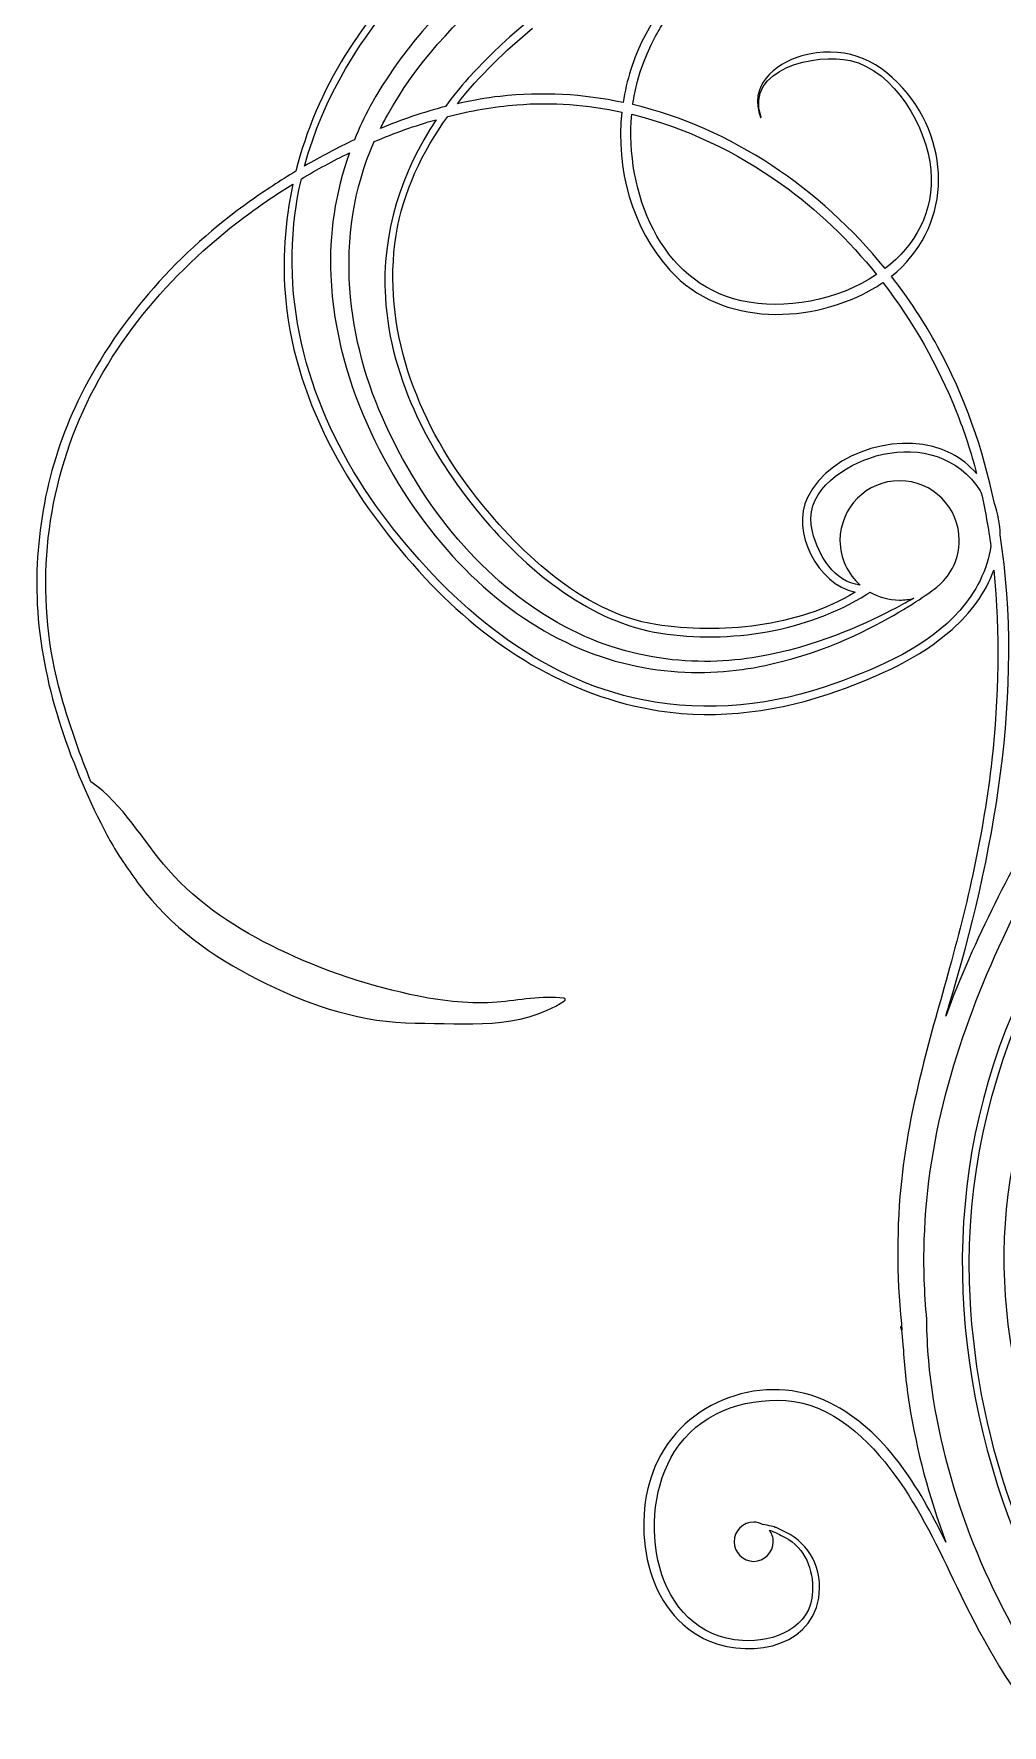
# Model space of a CAD drawing. Extents: x 0 to 115, y 0 to 123.
# Drawn here: x 10.59 to 26.81, y 75.55 to 103.88 of the extents above; entities that cross this region are included whole.
import ezdxf

# ---------------------------------------------------------------- set-up
doc = ezdxf.new("R2010")
doc.units = 0
doc.layers.add('ink_ext_XXXXXX', color=7, linetype='CONTINUOUS')

msp = doc.modelspace()

# ---------------------------------------------------------------- linework, layer by layer
at = {"layer": 'ink_ext_XXXXXX', "color": 7}
for points in [[(20.609592, 102.532722), (20.609592, 102.532722)], [(21.251224, 99.919697), (21.251224, 99.919697)], [(16.481951, 99.465672), (16.481951, 99.465672)], [(26.101319, 94.220572), (26.101319, 94.220572)], [(25.920344, 87.603166), (25.920344, 87.603166)]]:
    msp.add_lwpolyline(points, dxfattribs=at)
for points in [[(20.927904, 107.456089), (18.850819, 106.671158), (17.003533, 105.444197), (15.809874, 103.523322)], [(15.129824, 101.6663), (15.747044, 103.955475), (17.645977, 105.807911), (19.744722, 106.810505)], [(20.960994, 106.691972), (18.992741, 105.770164), (17.211354, 104.464533), (16.230456, 102.671716)], [(16.516947, 102.516494), (17.44701, 104.204536), (19.197917, 105.48018), (21.102529, 106.358597)], [(23.218419, 106.399872), (21.250519, 105.745822), (19.269989, 104.692427), (17.871719, 103.136325)], [(22.336122, 105.37858), (21.652227, 105.051555), (21.146485, 104.468414), (20.805137, 103.801664)], [(20.705795, 103.086936), (20.928468, 103.917375), (21.482576, 104.700189), (22.227114, 105.136927)], [(17.688698, 102.710875), (18.058974, 103.180775), (18.495148, 103.60305), (18.946845, 103.974525)], [(20.805137, 103.801664), (20.633969, 103.467936), (20.520974, 103.104575), (20.464636, 102.73063)], [(25.147408, 102.973341), (24.695852, 103.4824), (24.124, 103.693361), (23.459366, 103.510269)], [(15.809874, 103.523322), (15.434095, 102.918308), (15.153672, 102.261436), (14.982363, 101.578811)], [(22.776741, 102.484391), (22.48958, 103.305305), (23.711602, 103.561775), (24.267227, 103.433716)], [(23.459366, 103.510269), (22.990877, 103.381152), (22.560136, 102.992744), (22.767216, 102.481922)], [(24.267227, 103.433716), (25.013352, 103.262619), (25.555572, 102.312236), (25.617661, 101.600683)], [(17.871719, 103.136325), (17.735265, 102.984277), (17.607277, 102.82588), (17.487509, 102.662544)], [(18.40265, 102.833994), (18.163996, 102.807183), (17.925588, 102.764144), (17.688698, 102.710875)], [(20.464636, 102.73063), (19.79778, 102.871389), (19.106018, 102.912664), (18.40265, 102.833994)], [(20.627372, 102.695), (20.645964, 102.829408), (20.672034, 102.960289), (20.705795, 103.086936)], [(24.957261, 99.820566), (25.945744, 100.611141), (26.004305, 102.00673), (25.147408, 102.973341)], [(16.230456, 102.671716), (16.130831, 102.487214), (16.042355, 102.29883), (15.964779, 102.106566)], [(17.487509, 102.662544), (17.119315, 102.568352), (16.755636, 102.444527), (16.399966, 102.298125)], [(17.526773, 102.495327), (17.909325, 102.592694), (18.297381, 102.660427), (18.686671, 102.692177)], [(18.686671, 102.692177), (19.280467, 102.740508), (19.870558, 102.695), (20.443116, 102.571527)], [(20.443116, 102.571527), (20.342116, 101.622908), (20.607264, 100.630544), (21.251224, 99.919697)], [(24.852839, 99.951094), (23.766636, 101.289533), (22.282147, 102.301652), (20.627372, 102.695)], [(16.294414, 102.075522), (16.633257, 102.219455), (16.981237, 102.343633), (17.333733, 102.442764)], [(16.399966, 102.298125), (16.436901, 102.371855), (16.475495, 102.444527), (16.516947, 102.516494)], [(17.333733, 102.442764), (16.74724, 101.564347), (16.417746, 100.550464), (16.481951, 99.465672)], [(16.663173, 100.506719), (16.779061, 101.235911), (17.097936, 101.90125), (17.526773, 102.495327)], [(22.439486, 99.410991), (21.079104, 99.715791), (20.494657, 101.239086), (20.609592, 102.532722)], [(20.609592, 102.532722), (21.507235, 102.313647), (22.359052, 101.904072), (23.116114, 101.364322)], [(22.767216, 102.481922), (22.769333, 102.475925), (22.779211, 102.478041), (22.776741, 102.484391)], [(15.964779, 102.106566), (15.678958, 101.972511), (15.400193, 101.823991), (15.129824, 101.6663)], [(16.492005, 97.325369), (15.845575, 98.702966), (15.590764, 100.4852), (16.294414, 102.075522)], [(15.075391, 101.452164), (15.336658, 101.608444), (15.605404, 101.753789), (15.880994, 101.887491)], [(15.880994, 101.887491), (15.642058, 101.217214), (15.536895, 100.514833), (15.568186, 99.836794)], [(14.982363, 101.578811), (14.720144, 101.421119), (14.465473, 101.253902), (14.222515, 101.081394)], [(14.950543, 100.697925), (14.97619, 100.953689), (15.018488, 101.205219), (15.075391, 101.452164)], [(25.617661, 101.600683), (25.679397, 100.896539), (25.353077, 100.336327), (24.852839, 99.951094)], [(14.227348, 100.890189), (14.454043, 101.055641), (14.689558, 101.21545), (14.932763, 101.365733)], [(14.932763, 101.365733), (14.795497, 100.729322), (14.751541, 100.07245), (14.814406, 99.414519)], [(23.116114, 101.364322), (23.714777, 100.937461), (24.24853, 100.422758), (24.709964, 99.848083)], [(11.304408, 97.291855), (11.889384, 98.748122), (12.972518, 99.970497), (14.227348, 100.890189)], [(14.222515, 101.081394), (13.037288, 100.24143), (12.035575, 99.133002), (11.383783, 97.831605)], [(16.517793, 95.717761), (15.421819, 97.144747), (14.766851, 98.885705), (14.950543, 100.697925)], [(17.939911, 96.205652), (17.008789, 97.417091), (16.418557, 98.96755), (16.663173, 100.506719)], [(15.568186, 99.836794), (15.607732, 98.886764), (15.871892, 97.997058), (16.238041, 97.208952)], [(21.251224, 99.919697), (22.115636, 98.964022), (23.639989, 99.014116), (24.683152, 99.630772)], [(24.709964, 99.848083), (24.056619, 99.412755), (23.167266, 99.248361), (22.439486, 99.410991)], [(24.683152, 99.630772), (24.728308, 99.657936), (24.772405, 99.686158), (24.815091, 99.715439)], [(24.815091, 99.715439), (25.323091, 99.056802), (25.7369, 98.326552), (26.043464, 97.559614)], [(25.730902, 98.643347), (25.506536, 99.055744), (25.247244, 99.449797), (24.957261, 99.820566)], [(16.481951, 99.465672), (16.565595, 98.073611), (17.265788, 96.764452), (18.160821, 95.724111)], [(14.814406, 99.414519), (14.985962, 97.636166), (15.961075, 96.042316), (17.155686, 94.758911)], [(26.68305, 96.013741), (26.494666, 96.921439), (26.187397, 97.805147), (25.730902, 98.643347)], [(11.383783, 97.831605), (10.840823, 96.746814), (10.59469, 95.53608), (10.652722, 94.325347)], [(26.043464, 97.559614), (26.17893, 97.219889), (26.292172, 96.870991), (26.385305, 96.515744)], [(11.086815, 92.676111), (10.629438, 94.198347), (10.712659, 95.820066), (11.304408, 97.291855)], [(16.238041, 97.208952), (16.973653, 95.6338), (18.11122, 94.4019), (19.377763, 93.755611)], [(19.481938, 93.955636), (18.278366, 94.590636), (17.189165, 95.793608), (16.492005, 97.325369)], [(25.960208, 96.853352), (25.188683, 97.255166), (23.944789, 96.912619), (23.553558, 96.116752)], [(24.5939, 96.776447), (25.181275, 96.98), (25.87025, 96.902741), (26.297111, 96.423669)], [(23.634697, 95.543136), (23.474536, 96.168964), (24.07708, 96.59653), (24.5939, 96.776447)], [(26.385305, 96.515744), (26.264655, 96.652975), (26.121075, 96.769391), (25.960208, 96.853352)], [(25.09555, 96.395447), (24.544158, 96.395447), (24.096836, 95.948125), (24.096836, 95.39638)], [(26.094616, 95.39638), (26.094616, 95.948125), (25.647294, 96.395447), (25.09555, 96.395447)], [(26.297111, 96.423669), (26.362375, 96.350291), (26.417761, 96.273386), (26.462916, 96.195422)], [(21.011018, 93.988797), (19.767759, 94.182119), (18.672066, 95.252094), (17.939911, 96.205652)], [(23.553558, 96.116752), (23.2731, 95.546664), (23.720069, 94.662955), (24.35013, 94.527136)], [(26.462916, 96.195422), (26.529239, 95.899089), (26.583214, 95.600991), (26.624489, 95.299014)], [(26.7783, 95.488455), (26.779005, 95.667666), (26.745139, 95.845466), (26.68305, 96.013741)], [(20.797023, 92.725147), (19.025267, 93.075455), (17.589074, 94.322525), (16.517793, 95.717761)], [(18.160821, 95.724111), (18.909521, 94.855219), (19.930213, 94.023722), (21.094521, 93.842394)], [(24.435502, 94.648491), (23.998764, 94.698586), (23.736297, 95.150847), (23.634697, 95.543136)], [(25.920344, 87.603166), (26.677405, 90.094483), (27.188227, 92.876489), (26.7783, 95.488455)], [(24.096836, 95.39638), (24.096836, 95.09793), (24.228069, 94.830525), (24.435502, 94.648491)], [(25.755597, 94.647786), (25.96303, 94.830525), (26.094616, 95.097225), (26.094616, 95.39638)], [(26.624489, 95.299014), (26.568044, 94.907077), (26.369077, 94.523961), (26.101319, 94.220572)], [(25.975025, 93.906247), (26.281941, 94.179297), (26.537, 94.516905), (26.672819, 94.899669)], [(26.672819, 94.899669), (26.78218, 93.839572), (26.752194, 92.759719), (26.639305, 91.721494)], [(17.155686, 94.758911), (18.196804, 93.6399), (19.535137, 92.780533), (21.062559, 92.544525)], [(25.08285, 94.19235), (25.504772, 94.444586), (25.727375, 94.613919), (25.755597, 94.647786)], [(24.35013, 94.527136), (23.376816, 93.943641), (22.100114, 93.819464), (21.011018, 93.988797)], [(21.094521, 93.842394), (22.247222, 93.663183), (23.546502, 93.870616), (24.547333, 94.494327)], [(24.547333, 94.494327), (24.560386, 94.502441), (24.573086, 94.510555), (24.585786, 94.519022)], [(24.585786, 94.519022), (24.590372, 94.52255), (24.594605, 94.527136), (24.598133, 94.531369)], [(24.598133, 94.531369), (24.744183, 94.445997), (24.914575, 94.396961), (25.09555, 94.396961)], [(25.333322, 94.426594), (25.248302, 94.380027), (25.151641, 94.326758), (25.041222, 94.267844)], [(25.09555, 94.396961), (25.1781, 94.396961), (25.256769, 94.40825), (25.333322, 94.426594)], [(10.652722, 94.325347), (10.715975, 93.018305), (11.179525, 91.71338), (11.770181, 90.555916)], [(25.041222, 94.267844), (24.572027, 94.028661), (23.866472, 93.675883), (22.901625, 93.479386)], [(22.934786, 93.3224), (23.920447, 93.546061), (24.621769, 93.928472), (25.08285, 94.19235)], [(26.101319, 94.220572), (25.570389, 93.617675), (24.770641, 93.276186), (24.026986, 93.005605)], [(22.901625, 93.479386), (21.949477, 93.282183), (20.689779, 93.303702), (19.481938, 93.955636)], [(24.062616, 92.8779), (24.738186, 93.118141), (25.435275, 93.427527), (25.975025, 93.906247)], [(19.377763, 93.755611), (20.648186, 93.093094), (21.964647, 93.096269), (22.934786, 93.3224)], [(24.026986, 93.005605), (22.992641, 92.629191), (21.879874, 92.511011), (20.797023, 92.725147)], [(11.551599, 91.355664), (11.372071, 91.787464), (11.22087, 92.231258), (11.086815, 92.676111)], [(21.062559, 92.544525), (22.072597, 92.387186), (23.10553, 92.536058), (24.062616, 92.8779)], [(26.264655, 82.974722), (26.158822, 86.335636), (27.801708, 89.713836), (30.186133, 92.03335)], [(26.639305, 91.721494), (26.506308, 90.505469), (26.230436, 89.306025), (25.902, 88.129511)], [(12.850562, 89.877877), (12.405569, 90.38623), (12.104755, 90.961964), (11.551599, 91.355664)], [(27.646133, 91.073441), (26.987144, 89.936439), (26.34403, 88.728527), (25.86778, 87.426072)], [(25.911525, 86.289775), (26.377897, 87.986283), (27.183289, 89.540975), (28.021136, 90.9983)], [(11.770181, 90.555916), (11.896687, 90.307914), (12.044254, 90.071552), (12.207696, 89.846833)], [(12.207696, 89.846833), (12.289293, 89.727241), (12.374983, 89.609766), (12.466493, 89.494761)], [(14.69686, 88.546494), (14.010178, 88.880222), (13.35574, 89.299675), (12.850562, 89.877877)], [(12.466493, 89.494761), (13.00268, 88.823777), (13.725592, 88.346116), (14.489991, 87.971466)], [(17.042127, 87.762269), (16.243967, 87.924547), (15.429827, 88.190541), (14.69686, 88.546494)], [(25.902, 88.129511), (25.584852, 86.992508), (25.256769, 85.888314), (25.130122, 84.709683)], [(14.489991, 87.971466), (15.257706, 87.595052), (16.119684, 87.314594), (16.981484, 87.313183)], [(16.981484, 87.313183), (17.836971, 87.310714), (18.72403, 87.190416), (19.483737, 87.683952)], [(18.354284, 87.663139), (17.931374, 87.628214), (17.457487, 87.677955), (17.042127, 87.762269)], [(19.471461, 87.72805), (19.104219, 87.771441), (18.722231, 87.69383), (18.354284, 87.663139)], [(19.483737, 87.683952), (19.504551, 87.697005), (19.494885, 87.725227), (19.471461, 87.72805)], [(25.86778, 87.426072), (25.885419, 87.484986), (25.902705, 87.544252), (25.920344, 87.603166)], [(26.984675, 87.475814), (25.714675, 84.476497), (25.945744, 81.118052), (27.270777, 78.182589)], [(25.5083, 83.680983), (25.536522, 84.566808), (25.67975, 85.443814), (25.911525, 86.289775)], [(25.130122, 84.709683), (25.042986, 83.902527), (25.042633, 83.089727), (25.124477, 82.282925)], [(26.984322, 84.923466), (26.500311, 82.348189), (27.290533, 79.696005), (28.685416, 77.613205)], [(25.550633, 82.348894), (25.5083, 82.791983), (25.494541, 83.237894), (25.5083, 83.680983)], [(28.855808, 75.976316), (27.190697, 77.879905), (26.344736, 80.468941), (26.264655, 82.974722)], [(25.114247, 82.226833), (25.112836, 82.230361), (25.107897, 82.22895), (25.109308, 82.226127)], [(25.109308, 82.226127), (25.118127, 82.196141), (25.125183, 82.166155), (25.133297, 82.136169)], [(25.13118, 82.1718), (25.125889, 82.190497), (25.119539, 82.209194), (25.114247, 82.226833)], [(25.124477, 82.282925), (25.1273, 82.255055), (25.129416, 82.21625), (25.13118, 82.1718)], [(25.665639, 81.005869), (25.594377, 81.455308), (25.553102, 81.870175), (25.550633, 82.348894)], [(25.133297, 82.136169), (25.13753, 82.0575), (25.142822, 81.967189), (25.154111, 81.883227)], [(25.154111, 81.883227), (25.17175, 81.571725), (25.20738, 81.246464), (25.255358, 80.941664)], [(23.924327, 80.953658), (22.845886, 81.494466), (21.462891, 80.992816), (20.997648, 79.881919)], [(21.325907, 80.135214), (21.729803, 80.770566), (22.4603, 81.035502), (23.187022, 80.990347)], [(23.187022, 80.990347), (23.966308, 80.940958), (24.583669, 80.334886), (25.01688, 79.741161)], [(25.869191, 78.620033), (25.415166, 79.5556), (24.856366, 80.486227), (23.924327, 80.953658)], [(25.255358, 80.941664), (25.379889, 80.148266), (25.58838, 79.370391), (25.869191, 78.620033)], [(27.681764, 76.102964), (26.661177, 77.547941), (25.949272, 79.242686), (25.665639, 81.005869)], [(22.465944, 76.969739), (20.956302, 77.062166), (20.655489, 79.081466), (21.325907, 80.135214)], [(20.997648, 79.881919), (20.585744, 78.897669), (20.827468, 77.417061), (21.909896, 76.96233)], [(25.01688, 79.741161), (25.437391, 79.16578), (25.747483, 78.513141), (26.051225, 77.872144)], [(22.651152, 78.955525), (22.471941, 78.955525), (22.322364, 78.805594), (22.322364, 78.62603)], [(22.801083, 78.916366), (22.755575, 78.940355), (22.70548, 78.955525), (22.651152, 78.955525)], [(23.025097, 78.862391), (22.999697, 78.872975), (22.905152, 78.898727), (22.801083, 78.916366)], [(22.979941, 78.62603), (22.979941, 78.69835), (22.954894, 78.765377), (22.914325, 78.820411)], [(22.914325, 78.820411), (23.005341, 78.786191), (23.093536, 78.743858), (23.177497, 78.69835)], [(23.753583, 77.849919), (23.757464, 78.356861), (23.474536, 78.682827), (23.025097, 78.862391)], [(22.322364, 78.62603), (22.322364, 78.447877), (22.471941, 78.297594), (22.651152, 78.297594)], [(22.651152, 78.297594), (22.830716, 78.297594), (22.979941, 78.447877), (22.979941, 78.62603)], [(23.177497, 78.69835), (23.520044, 78.513494), (23.648455, 78.163891), (23.637519, 77.789594)], [(21.909896, 76.96233), (22.648683, 76.651533), (23.745116, 76.89248), (23.753583, 77.849919)], [(23.637519, 77.789594), (23.61988, 77.182816), (22.983822, 76.937989), (22.465944, 76.969739)], [(26.051225, 77.872144), (26.437869, 77.056522), (26.889072, 76.27265), (27.43623, 75.553689)]]:
    msp.add_open_spline(points, degree=3, dxfattribs=at)

doc.saveas('drawing.dxf')
